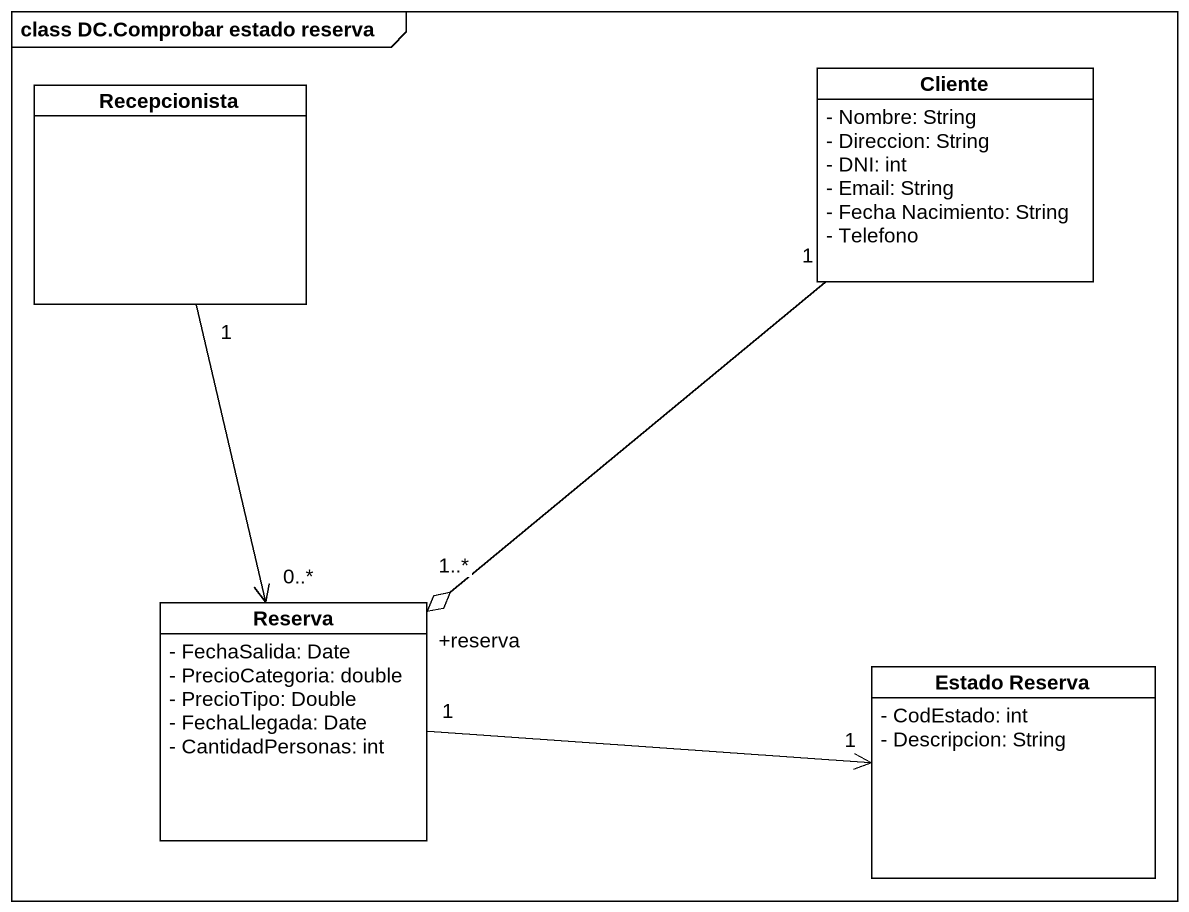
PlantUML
@startuml
mainframe class DC.Comprobar estado reserva
hide circle
hide empty members
skinparam classAttributeIconSize 0
class Recepcionista
class Cliente {
  - Nombre: String
  - Direccion: String
  - DNI: int
  - Email: String
  - Fecha Nacimiento: String
  - Telefono
}
class Reserva {
  - FechaSalida: Date
  - PrecioCategoria: double
  - PrecioTipo: Double
  - FechaLlegada: Date
  - CantidadPersonas: int
}
class "Estado Reserva" as Estado_Reserva {
  - CodEstado: int
  - Descripcion: String
}
Recepcionista "1" --> "0..*" Reserva
Cliente "1" --o "+reserva\n1..*" Reserva
Reserva "1" -right-> "1" Estado_Reserva
@enduml
